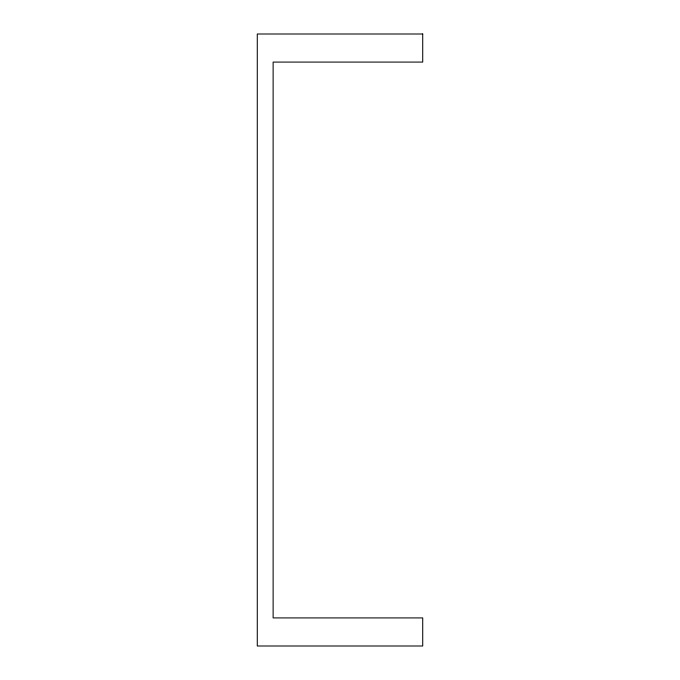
<?xml version="1.0" encoding="UTF-8"?>
<svg xmlns="http://www.w3.org/2000/svg" width="680" height="680" viewBox="0 0 680 680"><rect width="100%" height="100%" fill="white"/><g stroke="black" fill="none" stroke-linecap="round" stroke-linejoin="round"><path stroke-width="1.02" d="M422.722 34L257.278 34L257.278 646L422.722 646L422.722 617.916L273.122 617.916L273.122 62.084L422.722 62.084L422.722 34"/></g></svg>
